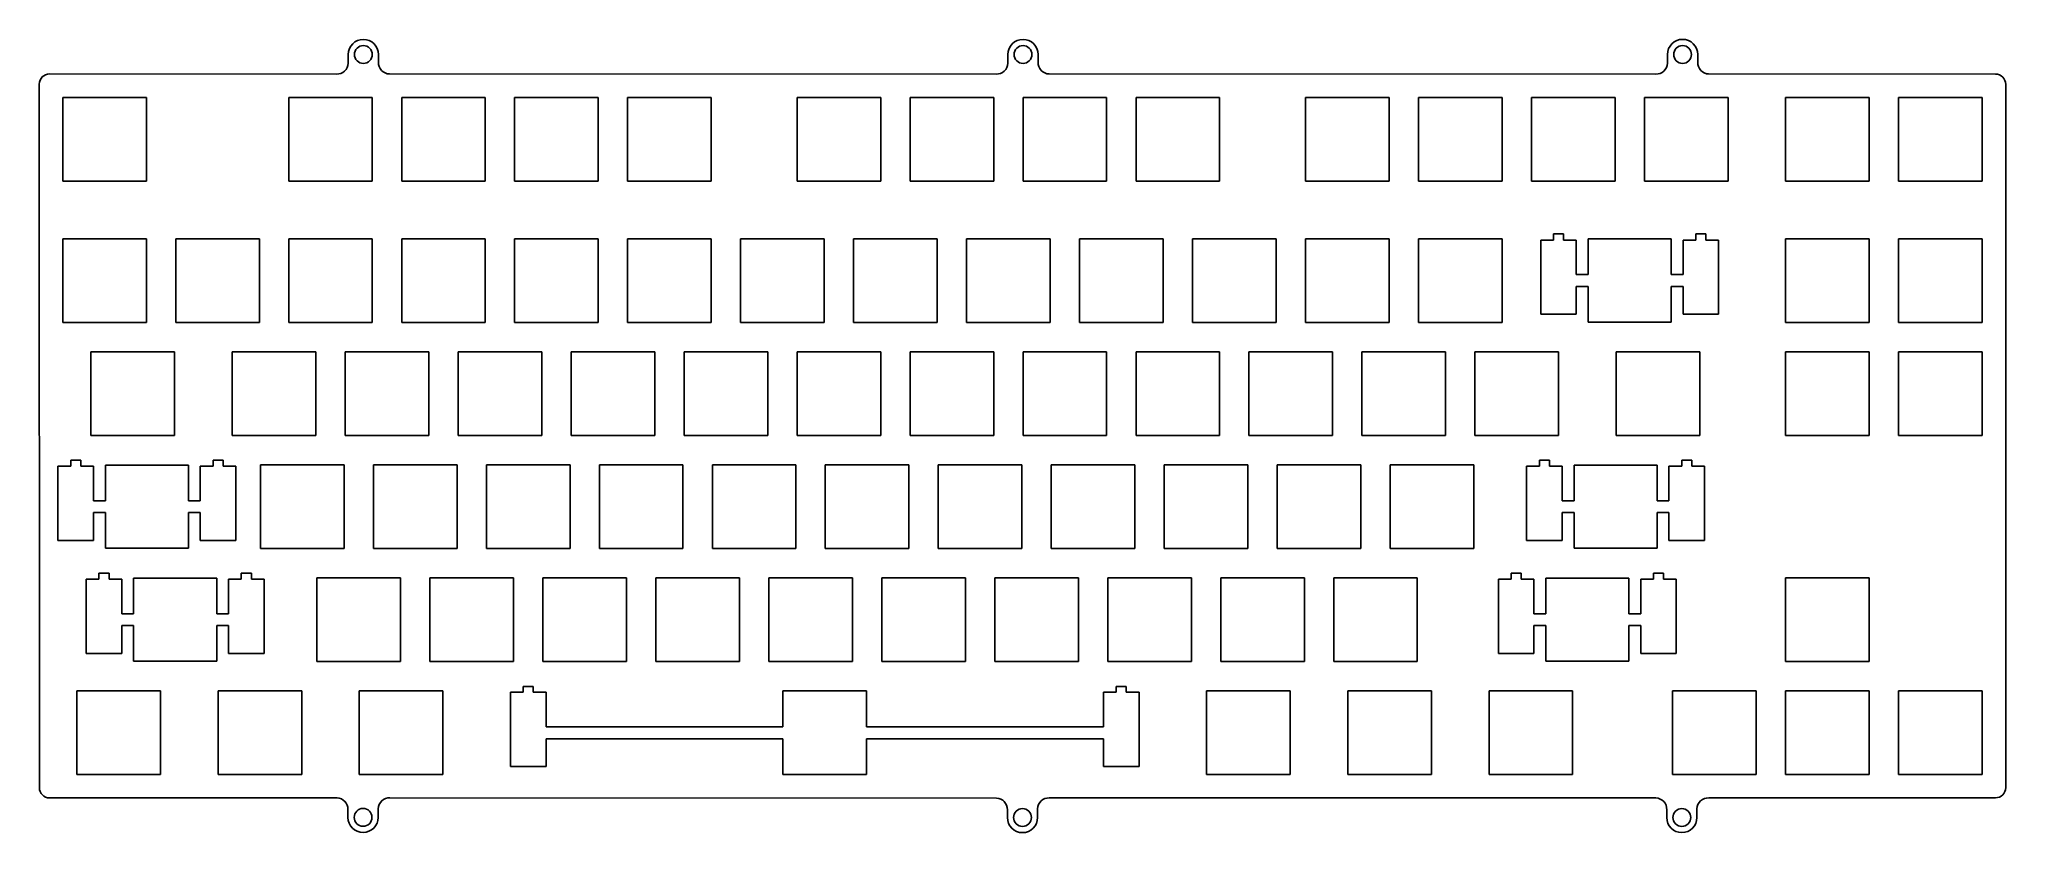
# Model space of a CAD drawing. Extents: x 43 to 375, y -165 to -31.
import ezdxf

# ---------------------------------------------------------------- set-up
doc = ezdxf.new("R2010")
doc.units = 0
doc.layers.add('BLACK', color=7, linetype='CONTINUOUS')

msp = doc.modelspace()

# ---------------------------------------------------------------- linework, layer by layer
at = {"layer": 'BLACK', "linetype": 'CONTINUOUS'}
for p, q in [((95.575324, -34.036), (95.573429, -35.498766)), ((100.671554, -34.036), (100.671554, -35.343258)), ((206.8068, -34.036), (206.804905, -35.498766)), ((211.90303, -34.036), (211.90303, -35.343258)), ((318.025285, -34.032388), (318.02339, -35.495154)), ((323.121515, -34.032388), (323.121515, -35.339646)), ((43.484801, -157.586044), (43.483, -39.051)), ((93.594687, -37.341612), (45.212, -37.322)), ((204.826163, -37.341612), (102.5144, -37.322)), ((316.044648, -37.338), (213.745876, -37.322)), ((373.325812, -37.339588), (324.964361, -37.318388)), ((375.054812, -157.578212), (375.054812, -39.068588)), ((47.433, -55.3735), (47.433, -41.2735)), ((47.433, -41.2735), (61.533, -41.2735)), ((61.533, -41.2735), (61.533, -55.3735)), ((85.533, -55.3735), (85.533, -41.2735)), ((85.533, -41.2735), (99.633, -41.2735)), ((99.633, -41.2735), (99.633, -55.3735)), ((104.583, -55.3735), (104.583, -41.2735)), ((104.583, -41.2735), (118.683, -41.2735)), ((118.683, -41.2735), (118.683, -55.3735)), ((123.633, -55.3735), (123.633, -41.2735)), ((123.633, -41.2735), (137.733, -41.2735)), ((137.733, -41.2735), (137.733, -55.3735)), ((142.683, -55.3735), (142.683, -41.2735)), ((142.683, -41.2735), (156.783, -41.2735)), ((156.783, -41.2735), (156.783, -55.3735)), ((171.258, -55.3735), (171.258, -41.2735)), ((171.258, -41.2735), (185.358, -41.2735)), ((185.358, -41.2735), (185.358, -55.3735)), ((190.308, -55.3735), (190.308, -41.2735)), ((190.308, -41.2735), (204.408, -41.2735)), ((204.408, -41.2735), (204.408, -55.3735)), ((209.358, -55.3735), (209.358, -41.2735)), ((209.358, -41.2735), (223.458, -41.2735)), ((223.458, -41.2735), (223.458, -55.3735)), ((228.408, -55.3735), (228.408, -41.2735)), ((228.408, -41.2735), (242.508, -41.2735)), ((242.508, -41.2735), (242.508, -55.3735)), ((256.983, -55.3735), (256.983, -41.2735)), ((256.983, -41.2735), (271.083, -41.2735)), ((271.083, -41.2735), (271.083, -55.3735)), ((276.033, -55.3735), (276.033, -41.2735)), ((276.033, -41.2735), (290.133, -41.2735)), ((290.133, -41.2735), (290.133, -55.3735)), ((295.083, -55.3735), (295.083, -41.2735)), ((295.083, -41.2735), (309.183, -41.2735)), ((309.183, -41.2735), (309.183, -55.3735)), ((314.133, -55.3735), (314.133, -41.2735)), ((314.133, -41.2735), (328.233, -41.2735)), ((328.233, -41.2735), (328.233, -55.3735)), ((337.9455, -55.3735), (337.9455, -41.2735)), ((337.9455, -41.2735), (352.0455, -41.2735)), ((352.0455, -41.2735), (352.0455, -55.3735)), ((356.9955, -55.3735), (356.9955, -41.2735)), ((356.9955, -41.2735), (371.0955, -41.2735)), ((371.0955, -41.2735), (371.0955, -55.3735)), ((61.533, -55.3735), (47.433, -55.3735)), ((99.633, -55.3735), (85.533, -55.3735)), ((118.683, -55.3735), (104.583, -55.3735)), ((137.733, -55.3735), (123.633, -55.3735)), ((156.783, -55.3735), (142.683, -55.3735)), ((185.358, -55.3735), (171.258, -55.3735)), ((204.408, -55.3735), (190.308, -55.3735)), ((223.458, -55.3735), (209.358, -55.3735)), ((242.508, -55.3735), (228.408, -55.3735)), ((271.083, -55.3735), (256.983, -55.3735)), ((290.133, -55.3735), (276.033, -55.3735)), ((309.183, -55.3735), (295.083, -55.3735)), ((328.233, -55.3735), (314.133, -55.3735)), ((352.0455, -55.3735), (337.9455, -55.3735)), ((371.0955, -55.3735), (356.9955, -55.3735)), ((47.433, -79.186), (47.433, -65.086)), ((47.433, -65.086), (61.533, -65.086)), ((61.533, -65.086), (61.533, -79.186)), ((66.483, -79.186), (66.483, -65.086)), ((66.483, -65.086), (80.583, -65.086)), ((80.583, -65.086), (80.583, -79.186)), ((85.533, -79.186), (85.533, -65.086)), ((85.533, -65.086), (99.633, -65.086)), ((99.633, -65.086), (99.633, -79.186)), ((104.583, -79.186), (104.583, -65.086)), ((104.583, -65.086), (118.683, -65.086)), ((118.683, -65.086), (118.683, -79.186)), ((123.633, -79.186), (123.633, -65.086)), ((123.633, -65.086), (137.733, -65.086)), ((137.733, -65.086), (137.733, -79.186)), ((142.683, -79.186), (142.683, -65.086)), ((142.683, -65.086), (156.783, -65.086)), ((156.783, -65.086), (156.783, -79.186)), ((161.733, -79.186), (161.733, -65.086)), ((161.733, -65.086), (175.833, -65.086)), ((175.833, -65.086), (175.833, -79.186)), ((180.783, -79.186), (180.783, -65.086)), ((180.783, -65.086), (194.883, -65.086)), ((194.883, -65.086), (194.883, -79.186)), ((199.833, -79.186), (199.833, -65.086)), ((199.833, -65.086), (213.933, -65.086)), ((213.933, -65.086), (213.933, -79.186)), ((218.883, -79.186), (218.883, -65.086)), ((218.883, -65.086), (232.983, -65.086)), ((232.983, -65.086), (232.983, -79.186)), ((237.933, -79.186), (237.933, -65.086)), ((237.933, -65.086), (252.033, -65.086)), ((252.033, -65.086), (252.033, -79.186)), ((256.983, -79.186), (256.983, -65.086)), ((256.983, -65.086), (271.083, -65.086)), ((271.083, -65.086), (271.083, -79.186)), ((276.033, -79.186), (276.033, -65.086)), ((276.033, -65.086), (290.133, -65.086)), ((290.133, -65.086), (290.133, -79.186)), ((296.658, -65.3155), (296.658, -77.8155)), ((296.658, -65.3155), (298.808, -65.3155)), ((298.808, -64.276), (298.808, -65.3155)), ((298.808, -64.276), (300.508, -64.276)), ((300.508, -64.276), (300.508, -65.3155)), ((300.508, -65.3155), (302.658, -65.3155)), ((302.658, -71.136), (302.658, -65.3155)), ((304.648, -65.126), (304.648, -71.136)), ((318.668, -65.126), (304.648, -65.126)), ((318.668, -71.136), (318.668, -65.126)), ((320.658, -71.136), (320.658, -65.3155)), ((322.808, -65.3155), (320.658, -65.3155)), ((322.808, -64.276), (322.808, -65.3155)), ((324.508, -64.276), (322.808, -64.276)), ((324.508, -64.276), (324.508, -65.3155)), ((326.658, -65.3155), (324.508, -65.3155)), ((326.658, -65.3155), (326.658, -77.8155)), ((337.9455, -79.186), (337.9455, -65.086)), ((337.9455, -65.086), (352.0455, -65.086)), ((352.0455, -65.086), (352.0455, -79.186)), ((356.9955, -79.186), (356.9955, -65.086)), ((356.9955, -65.086), (371.0955, -65.086)), ((371.0955, -65.086), (371.0955, -79.186)), ((302.658, -71.136), (304.648, -71.136)), ((320.658, -71.136), (318.668, -71.136)), ((302.658, -77.8155), (302.658, -73.136)), ((304.648, -73.136), (302.658, -73.136)), ((304.648, -73.136), (304.648, -79.146)), ((318.668, -73.136), (320.658, -73.136)), ((318.668, -79.146), (318.668, -73.136)), ((320.658, -77.8155), (320.658, -73.136)), ((61.533, -79.186), (47.433, -79.186)), ((80.583, -79.186), (66.483, -79.186)), ((99.633, -79.186), (85.533, -79.186)), ((118.683, -79.186), (104.583, -79.186)), ((137.733, -79.186), (123.633, -79.186)), ((156.783, -79.186), (142.683, -79.186)), ((175.833, -79.186), (161.733, -79.186)), ((194.883, -79.186), (180.783, -79.186)), ((213.933, -79.186), (199.833, -79.186)), ((232.983, -79.186), (218.883, -79.186)), ((252.033, -79.186), (237.933, -79.186)), ((271.083, -79.186), (256.983, -79.186)), ((290.133, -79.186), (276.033, -79.186)), ((296.658, -77.8155), (302.658, -77.8155)), ((304.648, -79.146), (318.668, -79.146)), ((326.658, -77.8155), (320.658, -77.8155)), ((352.0455, -79.186), (337.9455, -79.186)), ((371.0955, -79.186), (356.9955, -79.186)), ((52.1955, -98.236), (52.1955, -84.136)), ((52.1955, -84.136), (66.2955, -84.136)), ((66.2955, -84.136), (66.2955, -98.236)), ((76.008, -98.236), (76.008, -84.136)), ((76.008, -84.136), (90.108, -84.136)), ((90.108, -84.136), (90.108, -98.236)), ((95.058, -98.236), (95.058, -84.136)), ((95.058, -84.136), (109.158, -84.136)), ((109.158, -84.136), (109.158, -98.236)), ((114.108, -98.236), (114.108, -84.136)), ((114.108, -84.136), (128.208, -84.136)), ((128.208, -84.136), (128.208, -98.236)), ((133.158, -98.236), (133.158, -84.136)), ((133.158, -84.136), (147.258, -84.136)), ((147.258, -84.136), (147.258, -98.236)), ((152.208, -98.236), (152.208, -84.136)), ((152.208, -84.136), (166.308, -84.136)), ((166.308, -84.136), (166.308, -98.236)), ((171.258, -98.236), (171.258, -84.136)), ((171.258, -84.136), (185.358, -84.136)), ((185.358, -84.136), (185.358, -98.236)), ((190.308, -98.236), (190.308, -84.136)), ((190.308, -84.136), (204.408, -84.136)), ((204.408, -84.136), (204.408, -98.236)), ((209.358, -98.236), (209.358, -84.136)), ((209.358, -84.136), (223.458, -84.136)), ((223.458, -84.136), (223.458, -98.236)), ((228.408, -98.236), (228.408, -84.136)), ((228.408, -84.136), (242.508, -84.136)), ((242.508, -84.136), (242.508, -98.236)), ((247.458, -98.236), (247.458, -84.136)), ((247.458, -84.136), (261.558, -84.136)), ((261.558, -84.136), (261.558, -98.236)), ((266.508, -98.236), (266.508, -84.136)), ((266.508, -84.136), (280.608, -84.136)), ((280.608, -84.136), (280.608, -98.236)), ((285.558, -98.236), (285.558, -84.136)), ((285.558, -84.136), (299.658, -84.136)), ((299.658, -84.136), (299.658, -98.236)), ((309.3705, -98.236), (309.3705, -84.136)), ((309.3705, -84.136), (323.4705, -84.136)), ((323.4705, -84.136), (323.4705, -98.236)), ((337.9455, -98.236), (337.9455, -84.136)), ((337.9455, -84.136), (352.0455, -84.136)), ((352.0455, -84.136), (352.0455, -98.236)), ((356.9955, -98.236), (356.9955, -84.136)), ((356.9955, -84.136), (371.0955, -84.136)), ((371.0955, -84.136), (371.0955, -98.236)), ((66.2955, -98.236), (52.1955, -98.236)), ((90.108, -98.236), (76.008, -98.236)), ((109.158, -98.236), (95.058, -98.236)), ((128.208, -98.236), (114.108, -98.236)), ((147.258, -98.236), (133.158, -98.236)), ((166.308, -98.236), (152.208, -98.236)), ((185.358, -98.236), (171.258, -98.236)), ((204.408, -98.236), (190.308, -98.236)), ((223.458, -98.236), (209.358, -98.236)), ((242.508, -98.236), (228.408, -98.236)), ((261.558, -98.236), (247.458, -98.236)), ((280.608, -98.236), (266.508, -98.236)), ((299.658, -98.236), (285.558, -98.236)), ((323.4705, -98.236), (309.3705, -98.236)), ((352.0455, -98.236), (337.9455, -98.236)), ((371.0955, -98.236), (356.9955, -98.236)), ((48.77675, -102.376), (48.77675, -103.4155)), ((48.77675, -102.376), (50.47675, -102.376)), ((50.47675, -102.376), (50.47675, -103.4155)), ((72.77675, -102.376), (72.77675, -103.4155)), ((74.47675, -102.376), (72.77675, -102.376)), ((74.47675, -102.376), (74.47675, -103.4155)), ((296.42675, -102.376), (296.42675, -103.4155)), ((296.42675, -102.376), (298.12675, -102.376)), ((298.12675, -102.376), (298.12675, -103.4155)), ((320.42675, -102.376), (320.42675, -103.4155)), ((322.12675, -102.376), (320.42675, -102.376)), ((322.12675, -102.376), (322.12675, -103.4155)), ((46.62675, -103.4155), (46.62675, -115.9155)), ((46.62675, -103.4155), (48.77675, -103.4155)), ((50.47675, -103.4155), (52.62675, -103.4155)), ((52.62675, -109.236), (52.62675, -103.4155)), ((54.61675, -103.226), (54.61675, -109.236)), ((68.63675, -103.226), (54.61675, -103.226)), ((68.63675, -109.236), (68.63675, -103.226)), ((70.62675, -109.236), (70.62675, -103.4155)), ((72.77675, -103.4155), (70.62675, -103.4155)), ((76.62675, -103.4155), (74.47675, -103.4155)), ((76.62675, -103.4155), (76.62675, -115.9155)), ((80.7705, -117.286), (80.7705, -103.186)), ((80.7705, -103.186), (94.8705, -103.186)), ((94.8705, -103.186), (94.8705, -117.286)), ((99.8205, -117.286), (99.8205, -103.186)), ((99.8205, -103.186), (113.9205, -103.186)), ((113.9205, -103.186), (113.9205, -117.286)), ((118.8705, -117.286), (118.8705, -103.186)), ((118.8705, -103.186), (132.9705, -103.186)), ((132.9705, -103.186), (132.9705, -117.286)), ((137.9205, -117.286), (137.9205, -103.186)), ((137.9205, -103.186), (152.0205, -103.186)), ((152.0205, -103.186), (152.0205, -117.286)), ((156.9705, -117.286), (156.9705, -103.186)), ((156.9705, -103.186), (171.0705, -103.186)), ((171.0705, -103.186), (171.0705, -117.286)), ((176.0205, -117.286), (176.0205, -103.186)), ((176.0205, -103.186), (190.1205, -103.186)), ((190.1205, -103.186), (190.1205, -117.286)), ((195.0705, -117.286), (195.0705, -103.186)), ((195.0705, -103.186), (209.1705, -103.186)), ((209.1705, -103.186), (209.1705, -117.286)), ((214.1205, -117.286), (214.1205, -103.186)), ((214.1205, -103.186), (228.2205, -103.186)), ((228.2205, -103.186), (228.2205, -117.286)), ((233.1705, -117.286), (233.1705, -103.186)), ((233.1705, -103.186), (247.2705, -103.186)), ((247.2705, -103.186), (247.2705, -117.286)), ((252.2205, -117.286), (252.2205, -103.186)), ((252.2205, -103.186), (266.3205, -103.186)), ((266.3205, -103.186), (266.3205, -117.286)), ((271.2705, -117.286), (271.2705, -103.186)), ((271.2705, -103.186), (285.3705, -103.186)), ((285.3705, -103.186), (285.3705, -117.286)), ((294.27675, -103.4155), (294.27675, -115.9155)), ((294.27675, -103.4155), (296.42675, -103.4155)), ((298.12675, -103.4155), (300.27675, -103.4155)), ((300.27675, -109.236), (300.27675, -103.4155)), ((302.26675, -103.226), (302.26675, -109.236)), ((316.28675, -103.226), (302.26675, -103.226)), ((316.28675, -109.236), (316.28675, -103.226)), ((318.27675, -109.236), (318.27675, -103.4155)), ((320.42675, -103.4155), (318.27675, -103.4155)), ((324.27675, -103.4155), (322.12675, -103.4155)), ((324.27675, -103.4155), (324.27675, -115.9155)), ((52.62675, -109.236), (54.61675, -109.236)), ((70.62675, -109.236), (68.63675, -109.236)), ((300.27675, -109.236), (302.26675, -109.236)), ((318.27675, -109.236), (316.28675, -109.236)), ((52.62675, -115.9155), (52.62675, -111.236)), ((54.61675, -111.236), (52.62675, -111.236)), ((54.61675, -111.236), (54.61675, -117.246)), ((68.63675, -111.236), (70.62675, -111.236)), ((68.63675, -117.246), (68.63675, -111.236)), ((70.62675, -115.9155), (70.62675, -111.236)), ((300.27675, -115.9155), (300.27675, -111.236)), ((302.26675, -111.236), (300.27675, -111.236)), ((302.26675, -111.236), (302.26675, -117.246)), ((316.28675, -111.236), (318.27675, -111.236)), ((316.28675, -117.246), (316.28675, -111.236)), ((318.27675, -115.9155), (318.27675, -111.236)), ((46.62675, -115.9155), (52.62675, -115.9155)), ((76.62675, -115.9155), (70.62675, -115.9155)), ((294.27675, -115.9155), (300.27675, -115.9155)), ((324.27675, -115.9155), (318.27675, -115.9155)), ((54.61675, -117.246), (68.63675, -117.246)), ((94.8705, -117.286), (80.7705, -117.286)), ((113.9205, -117.286), (99.8205, -117.286)), ((132.9705, -117.286), (118.8705, -117.286)), ((152.0205, -117.286), (137.9205, -117.286)), ((171.0705, -117.286), (156.9705, -117.286)), ((190.1205, -117.286), (176.0205, -117.286)), ((209.1705, -117.286), (195.0705, -117.286)), ((228.2205, -117.286), (214.1205, -117.286)), ((247.2705, -117.286), (233.1705, -117.286)), ((266.3205, -117.286), (252.2205, -117.286)), ((285.3705, -117.286), (271.2705, -117.286)), ((302.26675, -117.246), (316.28675, -117.246)), ((51.38925, -122.4655), (51.38925, -134.9655)), ((51.38925, -122.4655), (53.53925, -122.4655)), ((53.53925, -121.426), (53.53925, -122.4655)), ((53.53925, -121.426), (55.23925, -121.426)), ((55.23925, -121.426), (55.23925, -122.4655)), ((55.23925, -122.4655), (57.38925, -122.4655)), ((57.38925, -128.286), (57.38925, -122.4655)), ((59.37925, -122.276), (59.37925, -128.286)), ((73.39925, -122.276), (59.37925, -122.276)), ((73.39925, -128.286), (73.39925, -122.276)), ((75.38925, -128.286), (75.38925, -122.4655)), ((77.53925, -122.4655), (75.38925, -122.4655)), ((77.53925, -121.426), (77.53925, -122.4655)), ((79.23925, -121.426), (77.53925, -121.426)), ((79.23925, -121.426), (79.23925, -122.4655)), ((81.38925, -122.4655), (79.23925, -122.4655)), ((81.38925, -122.4655), (81.38925, -134.9655)), ((90.2955, -136.336), (90.2955, -122.236)), ((90.2955, -122.236), (104.3955, -122.236)), ((104.3955, -122.236), (104.3955, -136.336)), ((109.3455, -136.336), (109.3455, -122.236)), ((109.3455, -122.236), (123.4455, -122.236)), ((123.4455, -122.236), (123.4455, -136.336)), ((128.3955, -136.336), (128.3955, -122.236)), ((128.3955, -122.236), (142.4955, -122.236)), ((142.4955, -122.236), (142.4955, -136.336)), ((147.4455, -136.336), (147.4455, -122.236)), ((147.4455, -122.236), (161.5455, -122.236)), ((161.5455, -122.236), (161.5455, -136.336)), ((166.4955, -136.336), (166.4955, -122.236)), ((166.4955, -122.236), (180.5955, -122.236)), ((180.5955, -122.236), (180.5955, -136.336)), ((185.5455, -136.336), (185.5455, -122.236)), ((185.5455, -122.236), (199.6455, -122.236)), ((199.6455, -122.236), (199.6455, -136.336)), ((204.5955, -136.336), (204.5955, -122.236)), ((204.5955, -122.236), (218.6955, -122.236)), ((218.6955, -122.236), (218.6955, -136.336)), ((223.6455, -136.336), (223.6455, -122.236)), ((223.6455, -122.236), (237.7455, -122.236)), ((237.7455, -122.236), (237.7455, -136.336)), ((242.6955, -136.336), (242.6955, -122.236)), ((242.6955, -122.236), (256.7955, -122.236)), ((256.7955, -122.236), (256.7955, -136.336)), ((261.7455, -136.336), (261.7455, -122.236)), ((261.7455, -122.236), (275.8455, -122.236)), ((275.8455, -122.236), (275.8455, -136.336)), ((289.51425, -122.4655), (289.51425, -134.9655)), ((289.51425, -122.4655), (291.66425, -122.4655)), ((291.66425, -121.426), (291.66425, -122.4655)), ((291.66425, -121.426), (293.36425, -121.426)), ((293.36425, -121.426), (293.36425, -122.4655)), ((293.36425, -122.4655), (295.51425, -122.4655)), ((295.51425, -128.286), (295.51425, -122.4655)), ((297.50425, -122.276), (297.50425, -128.286)), ((311.52425, -122.276), (297.50425, -122.276)), ((311.52425, -128.286), (311.52425, -122.276)), ((313.51425, -128.286), (313.51425, -122.4655)), ((315.66425, -122.4655), (313.51425, -122.4655)), ((315.66425, -121.426), (315.66425, -122.4655)), ((317.36425, -121.426), (315.66425, -121.426)), ((317.36425, -121.426), (317.36425, -122.4655)), ((319.51425, -122.4655), (317.36425, -122.4655)), ((319.51425, -122.4655), (319.51425, -134.9655)), ((337.9455, -136.336), (337.9455, -122.236)), ((337.9455, -122.236), (352.0455, -122.236)), ((352.0455, -122.236), (352.0455, -136.336)), ((57.38925, -128.286), (59.37925, -128.286)), ((75.38925, -128.286), (73.39925, -128.286)), ((295.51425, -128.286), (297.50425, -128.286)), ((313.51425, -128.286), (311.52425, -128.286)), ((57.38925, -134.9655), (57.38925, -130.286)), ((59.37925, -130.286), (57.38925, -130.286)), ((59.37925, -130.286), (59.37925, -136.296)), ((73.39925, -130.286), (75.38925, -130.286)), ((73.39925, -136.296), (73.39925, -130.286)), ((75.38925, -134.9655), (75.38925, -130.286)), ((295.51425, -134.9655), (295.51425, -130.286)), ((297.50425, -130.286), (295.51425, -130.286)), ((297.50425, -130.286), (297.50425, -136.296)), ((311.52425, -130.286), (313.51425, -130.286)), ((311.52425, -136.296), (311.52425, -130.286)), ((313.51425, -134.9655), (313.51425, -130.286)), ((51.38925, -134.9655), (57.38925, -134.9655)), ((81.38925, -134.9655), (75.38925, -134.9655)), ((289.51425, -134.9655), (295.51425, -134.9655)), ((319.51425, -134.9655), (313.51425, -134.9655)), ((59.37925, -136.296), (73.39925, -136.296)), ((104.3955, -136.336), (90.2955, -136.336)), ((123.4455, -136.336), (109.3455, -136.336)), ((142.4955, -136.336), (128.3955, -136.336)), ((161.5455, -136.336), (147.4455, -136.336)), ((180.5955, -136.336), (166.4955, -136.336)), ((199.6455, -136.336), (185.5455, -136.336)), ((218.6955, -136.336), (204.5955, -136.336)), ((237.7455, -136.336), (223.6455, -136.336)), ((256.7955, -136.336), (242.6955, -136.336)), ((275.8455, -136.336), (261.7455, -136.336)), ((297.50425, -136.296), (311.52425, -136.296)), ((352.0455, -136.336), (337.9455, -136.336)), ((49.81425, -155.386), (49.81425, -141.286)), ((49.81425, -141.286), (63.91425, -141.286)), ((63.91425, -141.286), (63.91425, -155.386)), ((73.62675, -155.386), (73.62675, -141.286)), ((73.62675, -141.286), (87.72675, -141.286)), ((87.72675, -141.286), (87.72675, -155.386)), ((97.43925, -155.386), (97.43925, -141.286)), ((97.43925, -141.286), (111.53925, -141.286)), ((111.53925, -141.286), (111.53925, -155.386)), ((122.92675, -141.5155), (122.92675, -154.0155)), ((122.92675, -141.5155), (125.07675, -141.5155)), ((125.07675, -140.516), (125.07675, -141.5155)), ((125.07675, -140.516), (126.77675, -140.516)), ((126.77675, -140.516), (126.77675, -141.5155)), ((126.77675, -141.5155), (128.92675, -141.5155)), ((128.92675, -147.336), (128.92675, -141.5155)), ((168.87675, -141.286), (168.87675, -147.336)), ((182.97675, -141.286), (168.87675, -141.286)), ((182.97675, -147.336), (182.97675, -141.286)), ((222.92675, -147.336), (222.92675, -141.5155)), ((225.07675, -141.5155), (222.92675, -141.5155)), ((225.07675, -140.516), (225.07675, -141.5155)), ((226.77675, -140.516), (225.07675, -140.516)), ((226.77675, -140.516), (226.77675, -141.5155)), ((228.92675, -141.5155), (226.77675, -141.5155)), ((228.92675, -141.5155), (228.92675, -154.0155)), ((240.31425, -155.386), (240.31425, -141.286)), ((240.31425, -141.286), (254.41425, -141.286)), ((254.41425, -141.286), (254.41425, -155.386)), ((264.12675, -155.386), (264.12675, -141.286)), ((264.12675, -141.286), (278.22675, -141.286)), ((278.22675, -141.286), (278.22675, -155.386)), ((287.93925, -155.386), (287.93925, -141.286)), ((287.93925, -141.286), (302.03925, -141.286)), ((302.03925, -141.286), (302.03925, -155.386)), ((318.8955, -155.386), (318.8955, -141.286)), ((318.8955, -141.286), (332.9955, -141.286)), ((332.9955, -141.286), (332.9955, -155.386)), ((337.9455, -155.386), (337.9455, -141.286)), ((337.9455, -141.286), (352.0455, -141.286)), ((352.0455, -141.286), (352.0455, -155.386)), ((356.9955, -155.386), (356.9955, -141.286)), ((356.9955, -141.286), (371.0955, -141.286)), ((371.0955, -141.286), (371.0955, -155.386)), ((128.92675, -147.336), (168.87675, -147.336)), ((222.92675, -147.336), (182.97675, -147.336)), ((128.92675, -154.0155), (128.92675, -149.336)), ((168.87675, -149.336), (128.92675, -149.336)), ((168.87675, -155.386), (168.87675, -149.336)), ((182.97675, -149.336), (222.92675, -149.336)), ((182.97675, -155.386), (182.97675, -149.336)), ((222.92675, -154.0155), (222.92675, -149.336)), ((63.91425, -155.386), (49.81425, -155.386)), ((87.72675, -155.386), (73.62675, -155.386)), ((111.53925, -155.386), (97.43925, -155.386)), ((122.92675, -154.0155), (128.92675, -154.0155)), ((168.87675, -155.386), (182.97675, -155.386)), ((228.92675, -154.0155), (222.92675, -154.0155)), ((254.41425, -155.386), (240.31425, -155.386)), ((278.22675, -155.386), (264.12675, -155.386)), ((302.03925, -155.386), (287.93925, -155.386)), ((332.9955, -155.386), (318.8955, -155.386)), ((352.0455, -155.386), (337.9455, -155.386)), ((371.0955, -155.386), (356.9955, -155.386)), ((45.210443, -159.3122), (93.685789, -159.3088)), ((95.528635, -162.5948), (95.528635, -161.287542)), ((100.624865, -162.5948), (100.62676, -161.132034)), ((102.605502, -159.289188), (204.873289, -159.3342)), ((206.716135, -162.6202), (206.716135, -161.312942)), ((211.812365, -162.6202), (211.81426, -161.157434)), ((213.793002, -159.314588), (316.060789, -159.328412)), ((317.903635, -162.614412), (317.903635, -161.307154)), ((322.999865, -162.614412), (323.00176, -161.151646)), ((324.980502, -159.3088), (373.325812, -159.307212))]:
    msp.add_line(p, q, dxfattribs=at)
at = {"layer": 'BLACK'}
for centre in [(98.123439, -34.036), (209.354915, -34.036), (320.5734, -34.032388), (98.07675, -162.5948), (209.26425, -162.6202), (320.45175, -162.614412)]:
    msp.add_circle(centre, 1.5, dxfattribs=at)
for centre, radius, start, end in [((98.123439, -34.036), 2.548115, 0, 180), ((209.354915, -34.036), 2.548115, 0, 180), ((320.5734, -34.032388), 2.548115, 0, 180), ((93.6626, -35.4308), 1.912037, -92.03551741, -2.03708651), ((102.5823, -35.4112), 1.912006, -182.03645616, -92.03514087), ((204.8941, -35.4308), 1.912013, -92.03623615, -2.03711207), ((213.8138, -35.4112), 1.912007, -182.0364306, -92.03585961), ((316.1126, -35.4272), 1.911998, -92.03669813, -2.03676868), ((325.0323, -35.4076), 1.911995, -182.036774, -92.03632159), ((45.212, -39.051), 1.729, 90, 180), ((373.3258, -39.0686), 1.729012, 0.00039765, 89.99960235), ((45.2107, -157.5863), 1.7259, -180.0084986, -90.00853179), ((373.3258, -157.5782), 1.729012, -89.99960235, -0.00039765), ((93.6178, -161.2196), 1.912009, -2.03636139, 87.96219382), ((102.5375, -161.2), 1.911948, 87.96181729, 177.96281869), ((204.8053, -161.245), 1.912009, -2.03636139, 87.96219382), ((213.725, -161.2254), 1.911948, 87.96181729, 177.96281869), ((315.9928, -161.2392), 1.911997, -2.03672075, 87.96218103), ((324.9125, -161.2196), 1.911948, 87.9618045, 177.96317807), ((98.07675, -162.5948), 2.548115, -180, 0), ((209.26425, -162.6202), 2.548115, -180, 0), ((320.45175, -162.614412), 2.548115, -180, 0)]:
    msp.add_arc(centre, radius, start, end, dxfattribs=at)

doc.saveas('drawing.dxf')
